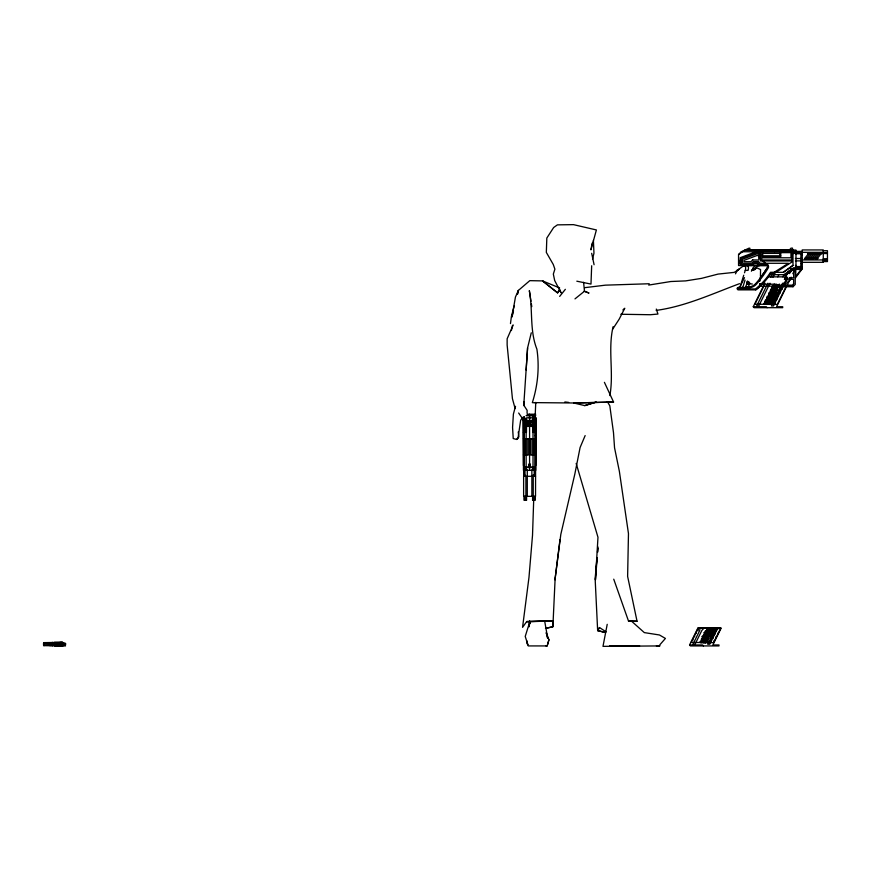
<?xml version="1.0" encoding="UTF-8"?>
<svg xmlns="http://www.w3.org/2000/svg" width="871" height="871" viewBox="0 0 871 871"><rect width="100%" height="100%" fill="white"/><g stroke="black" fill="none" stroke-linecap="round" stroke-linejoin="round"><path stroke-width="1.31" d="M547.587 638.225L546.204 632.651L548.948 639.728L547.14 645.934L528.251 645.923L525.224 636.429L529.862 621.556L529.851 623.756L529.579 621.872M529.579 417.797L529.546 421.531L529.579 414.204M760.448 276.532L760.546 269.564L756.649 267.767M527.075 413.126L527.14 410.35L523.885 405.363L523.765 401.575L524.048 405.657M532.366 421.531L533.553 415.663L532.018 420.682L527.14 420.682L526.367 418.178M534.685 430.252L534.859 424.885M535.066 418.178L535.763 402.435M533.705 499.758L532.519 535.295L528.98 577.353L522.556 627.36L526.694 621.589L552.867 621.099L552.878 626.739L546.302 628.263M534.348 430.285L534.87 415.663L526.138 415.663M699.881 628.045L699.783 630.386L692.968 644.213L695.069 644.213L701.884 630.386L704.084 628.045M523.863 403.73L527.586 347.921L531.277 332.798M749.67 282.596L746.817 283.325C754.558 283.815 743.79 285.634 747.59 280.985M802.235 254.702L802.224 253.897A2.624 2.624 0 0 0 800.079 251.741L799.273 251.741M526.128 370.099L527.586 347.921M596.178 570.538L595.459 579.738L597.974 537.265L576.167 463.426M596.385 567.914L597.103 558.714M597.626 552.149L597.931 548.207M609.874 395.586C613.99 372.646 607.697 349.358 613.108 326.69M597.016 557.516L595.133 578.671L597.648 630.582L605.552 632.564L597.648 630.582L599.509 627.556L606.02 631.802M597.484 552.225L597.952 546.944M529.655 620.881L529.067 626.826L529.862 621.556M714.732 628.045L714.492 630.386L707.677 644.213L709.778 644.213L716.593 630.386L718.662 628.045M585.149 435.576L580.097 447.52L574.838 474.02L560.815 534.391L554.99 579.661L555.143 578.279L552.878 626.728L545.475 628.361M554.99 579.661L559.977 539.682M510.471 323.577L511.419 316.402L514.206 306.004M592.095 243.194L590.952 249.857L596.395 229.955L573.499 224.642L557.418 224.86L553.662 227.505L546.825 238.055L546.335 252.405L553.259 264.457L554.892 269.15L553.335 274.071L554.685 280.549L561.033 292.776L559.182 288.432M607.218 624.322L602.993 646.358L659.685 645.923L659.957 644.649L665.422 638.443L659.456 634.981L644.311 632.607L630.887 620.588M511.397 330.534L512.518 325.395M513.509 310.686L511.985 317.022L515.447 297.011L518.408 290.413L529.808 280.647L542.568 280.908L559.639 287.953M517.483 294.224L518.408 290.413L517.352 294.311M547.565 644.66L548.948 639.728M533.019 438.712L533.019 421.727L534.87 415.663L534.87 438.712M760.1 286.211L755.767 289.869L737.977 289.869L737.029 288.682A1.47 1.47 0 0 1 738.347 287.495A2.134 2.134 0 0 0 740.339 286.124L743.736 275.214M744.498 272.797L745.249 270.38A9.298 9.298 0 0 0 745.663 268.061A2.493 2.493 0 0 0 745.293 266.635A2.82 2.82 0 0 0 743.061 265.535L743.475 265.535M745.043 280.092L743.159 286.156A2.145 2.145 0 0 1 741.167 287.572A70.246 48.754 -88.4 0 1 738.347 287.495A48.504 48.504 0 0 0 749.561 286.842A9.897 9.897 0 0 0 755.723 283.576A107.732 107.732 0 0 0 767.482 267.451A1.274 1.274 0 0 0 766.23 265.535L738.554 265.535L738.554 254.528L741.341 251.741L748.973 248.181L749.866 248.181L749.866 249.77M529.829 467.041L530.265 464.265L528.882 464.265L528.882 467.041M751.401 271.208L753.012 268.257A4.257 4.257 0 0 1 756.953 265.524L767.471 265.535M752.522 269.498L755.309 269.422L755.799 268.203A4.246 4.246 0 0 1 759.741 265.535M513.215 324.959L507.151 338.765L507.14 345.025L512.431 398.646L515.099 408.521L515.49 406.289L513.389 414.106L512.573 427.432L513.226 438.538L516.579 439.463L518.005 438.287L520.662 420.214L522.894 417.514M592.541 259.22L593.957 253.232L593.401 240.374M740.339 286.124L744.498 277.642M791.151 277.152L776.573 306.734L782.691 306.734L782.691 307.692L754.101 307.692L753.263 306.734L764.934 283.075M764.466 284.828L754.917 304.208L777.313 304.425L786.317 286.145M767.906 283.206L756.67 305.982L758.772 305.982L770.008 283.206M770.857 277.207L772.631 273.614M772.958 277.207L774.733 273.614M764.215 304.425L774.265 284.044M777.814 276.847L778.99 274.452M769.245 304.425L779.295 284.044M782.844 276.847L784.02 274.452M782.615 283.206L771.39 305.982L773.492 305.982L787.667 277.207M784.39 279.602L788.527 271.219M789.442 273.614L792.697 268.867M792.828 273.701L795.234 268.867L795.234 284.447L793.002 286.744L777.433 286.744L776.605 285.797M689.56 644.965L697.9 628.045L721.21 628.045L712.87 644.965L718.989 644.965L718.989 645.923L690.387 645.923L689.56 644.965L702.592 644.965L703.42 645.923M698.052 628.045L720.698 628.252L713.599 642.656L691.204 642.439L698.194 628.252M700.513 642.656L707.328 628.829L712.358 628.829L705.543 642.656M735.472 273.842L737.639 269.781L739.49 269.15L734.209 272.373L718.063 274.093L701.493 278.372L685.64 280.898L670.812 281.518L648.699 285.078M530.907 426.431L534.87 418.32M597.648 630.582L599.509 627.566M559.552 289.76L557.614 292.874L542.568 280.908L557.614 292.874L559.563 290.228M766.622 268.867L762.615 274.877A111.27 111.27 0 0 1 760.024 278.361M612.727 329.107L619.129 319.254L624.779 308.258L622.896 309.956M795.234 278.176L802.235 268.867L802.224 249.944L823.269 249.944L823.269 262.323L802.224 262.323M759.806 278.655L760.002 278.404A107.481 107.481 0 0 0 767.482 267.451M749.474 284.207L749.441 284.251A2.461 2.461 0 0 0 749.104 284.719A5.019 5.019 0 0 0 748.69 285.928L749.561 286.842L745.848 287.343M559.672 296.401L565.355 289.324M789.583 249.77L790.988 248.137L792.501 248.137L792.501 250.064M516.579 439.463L518.92 436.807L518.234 431.962M59.402 643.495L62.255 643.429L62.255 644.834L52.467 644.943L52.467 643.321L59.402 643.495L59.576 644.943L59.576 643.321M62.255 644.834L62.255 643.429M737.639 269.781L736.67 270.75L743.965 265.546M793.002 253.701L793.623 253.069M574.98 298.884L584.485 291.219L583.592 282.313M780.732 252.644L780.732 256.705L761.853 256.705L761.853 252.644L756.278 252.644L741.156 258.328L741.156 264.632L752.021 264.632L753.883 262.879L757.955 262.879L759.425 264.632L766.524 264.621A2.188 2.188 0 0 1 768.44 267.56L768.287 267.887A108.777 108.777 0 0 1 756.398 284.175A10.768 10.768 0 0 1 749.702 287.735A49.168 49.168 0 0 1 738.39 288.399L737.977 288.922L755.451 288.965L756.67 287.996A65.532 65.532 0 0 0 769.202 274.256L770.508 272.285L783.29 272.34L793.002 265.394L793.002 253.069L799.273 253.069A1.633 1.633 0 0 1 800.895 254.702L800.895 266.548M783.29 272.34L793.002 265.394M738.554 254.528L744.912 250.064L795.974 250.064L795.974 252.405L792.501 252.405L791.881 253.701L791.881 262.04L774.569 273.189L770.998 273.189A66.446 66.446 0 0 1 755.767 289.869M774.188 272.285L788.407 263.292L760.045 263.292L758.587 261.54L753.35 261.54L751.499 263.292L742.495 263.292L742.495 259.253L756.518 253.984L760.514 253.984L760.514 260.962L790.966 260.962L790.966 259.994L761.853 259.994L761.853 257.783L790.966 257.783L790.966 252.644L779.752 252.644M584.757 405.614L596.069 402.097L584.757 405.614L573.706 402.979L535.034 402.631M739.544 283.674C712.369 293.756 685.292 306.45 656.168 310.403M44.018 645.64L44.018 642.635L62.429 642.341L65.532 643.375L65.532 644.888L62.429 645.923L62.429 642.341M748.635 286.995L749.43 286.842M65.532 644.605L43.55 644.845M749.55 283.391L746.774 283.739L746.654 284.61A2.504 2.504 0 0 0 746.327 285.089A5.182 5.182 0 0 0 745.903 286.309L746.643 287.256M703.583 632.901L710.986 632.749M701.819 636.461L712.903 636.309L712.903 638.203L710.453 638.203M746.98 282.52L748.842 282.302M747.1 282.117L748.951 281.91M584.593 287.691L605.443 285.155L649.254 283.75M752.011 270.141L753.872 270.086M752.261 269.814L754.112 269.76M772.425 286.853L777.749 286.701M770.672 290.413L777.324 290.217M768.919 293.973L775.571 293.777M769.822 297.457L773.807 297.338M59.892 642.439L62.287 642.373L54.35 642.341M706.544 632.172L710.529 632.052M708.776 635.612L703.452 635.765L708.918 635.482M708.352 639.129L701.699 639.325L707.154 639.042M777.999 285.492L773.971 285.601L777.411 285.601M772.207 289.161L777.585 289.02M775.832 291.23L770.454 291.099L770.454 292.721L775.832 292.58M774.439 294.659L768.701 294.659L768.701 296.282L774.079 296.14M766.948 299.842L772.316 299.7M770.933 301.78L765.184 301.78L765.184 303.402L770.563 303.26M613.565 402.043L609.352 402.086L613.565 402.043L604.409 382.325M52.467 644.943L59.402 644.769M713.469 629.504L706.751 629.33L706.751 630.952L712.13 630.811M710.736 632.89L704.987 632.89L704.987 634.513L710.366 634.371M708.613 637.931L703.235 638.073L708.983 638.073M707.219 640.011L701.482 640.011L701.482 641.633L706.86 641.492M779.077 289.107L781.701 289.052L781.701 287.648M777.324 292.667L779.948 292.612L779.948 291.208M775.571 296.227L778.195 296.173L778.195 294.768M773.818 299.787L776.442 299.733L776.442 298.328M772.054 303.348L774.678 303.293L774.678 301.889M713.621 630.898L716.245 630.844L716.245 629.439L713.621 629.385M711.868 634.458L714.492 634.404L714.492 632.999L711.868 632.945M710.105 638.018L712.728 637.964L712.728 636.559L710.105 636.505M708.352 641.579L710.976 641.524L710.976 640.12M755.799 268.203L753.012 268.257L755.309 269.422M59.413 644.758L62.157 644.736M656.396 645.934L659.685 645.923M778.358 286.559L774.188 286.276L778.173 286.396M777.89 290.119L772.425 289.836L776.42 289.956M776.126 293.679L770.672 293.396L774.667 293.516M774.373 297.24L768.919 296.957L772.904 297.076M772.621 300.8L767.166 300.517L771.151 300.637M770.868 304.36L765.413 304.077L769.398 304.197M708.569 631.921L711.139 631.911M706.817 635.482L709.386 635.471M705.064 639.042L707.633 639.031M703.311 642.602L705.869 642.591M54.35 645.912L62.287 645.89L59.892 645.825M745.554 249.77L792.501 249.77M762.756 250.837L779.752 250.837M823.269 250.696L827.45 250.696L827.45 261.572L823.269 261.572M762.756 251.371L779.752 251.371M795.386 251.371L802.224 251.371M756.104 251.436L762.756 251.436M779.752 251.436L795.974 251.436M741.341 251.741L762.756 251.741M779.752 251.741L799.959 251.741M762.756 251.937L779.752 251.937M802.224 252.329L823.269 252.329M823.269 252.546L827.45 252.546M762.756 253.374L779.752 253.374M823.269 253.526L827.45 253.526M795.386 253.755L801.08 253.755M807.482 253.755L821.952 253.755M780.732 255.802L762.756 255.802L762.756 249.77M795.386 258.513L802.224 258.513M804.858 258.513L818.011 258.513M823.269 258.741L827.45 258.741M823.269 259.721L827.45 259.721M802.224 259.939L823.269 259.939M800.895 260.636L802.235 260.636M795.386 260.897L802.235 260.897M823.269 260.897L827.45 260.897M800.895 261.169L802.235 261.169M738.554 261.757L741.265 261.757M738.554 263.075L741.265 263.075M800.895 263.51L802.235 263.51M795.386 265.535L796.094 265.394L796.094 267.756M802.235 266.548L795.974 266.548L795.974 253.069M802.235 267.756L793.644 267.756L783.911 274.681L769.616 274.681M790.073 268.867L802.235 268.867M768.32 276.858L783.911 276.858L786.938 280.408L781.385 285.155L777.596 285.155L776.692 284.218L763.116 284.218M760.002 278.404L759.806 281.257M772.076 286.559L778.728 286.57M777.955 287.539L772.207 287.539L777.585 287.67M776.976 289.292L770.802 289.139M779.425 289.292L781.875 289.292L781.875 287.397L772.076 287.397L772.076 290.141L770.802 289.618M770.323 290.119L777.672 290.119M770.454 292.721L776.192 292.721M775.223 292.852L769.039 292.7M777.672 292.852L780.111 292.852L780.111 290.958L770.323 290.958L770.323 293.701L769.039 293.179M768.57 293.679L775.909 293.679M768.701 296.282L774.439 296.282M773.47 296.412L767.286 296.26L767.286 296.967L768.57 297.261L768.57 294.518L778.358 294.518L778.358 296.412L775.909 296.412M766.818 297.24L774.156 297.24M772.686 298.22L766.948 298.22L773.666 298.394M772.686 299.842L765.533 299.82L765.533 300.528L766.818 300.822L766.818 298.089L776.605 298.089L776.605 299.972L774.156 299.972M765.054 300.8L772.403 300.8M765.184 303.402L770.933 303.402M769.953 303.533L763.78 303.38L763.78 304.088L765.054 304.382L765.054 301.649L774.852 301.649L774.852 303.533L772.403 303.533M753.263 306.734L766.295 306.734L767.133 307.692M527.129 414.204L535.709 414.204M526.509 415.467L535.709 415.467M526.955 417.797L533.509 417.797M535.709 418.134L535.709 465.582M523.025 419.964L523.732 419.964M535.425 419.964L536.133 419.964M525.028 418.091L526.138 421.727L533.019 421.727M526.465 424.558L527.358 424.558M531.8 424.558L532.682 424.558M524.277 418.32L528.468 425.581M526.465 426.431L528.468 426.431L528.468 422.326M532.682 426.431L530.689 426.431L530.689 422.326M523.449 432.386L526.465 432.386L526.465 422.326L532.682 422.326L532.682 432.386L535.709 432.43M523.732 435.544L524.277 435.544M534.87 435.544L535.425 435.544M523.449 438.712L535.709 438.712M523.449 454.891L528.795 454.891L528.795 438.712M535.709 454.891L530.352 454.891L530.352 438.712M523.449 465.582L523.025 417.242M528.882 464.265L529.829 465.593M524.277 467.509L534.87 467.509M524.277 470.46L525.355 470.351M534.87 470.46L533.803 470.351M523.732 471.766L524.277 471.766M534.87 471.766L535.425 471.766M523.732 473.486L524.277 473.486M534.87 473.486L535.425 473.486M523.732 474.151L524.277 474.151M534.87 474.151L535.425 474.151M523.732 475.043L524.875 475.043L524.875 476.306M533.041 475.043L535.425 475.043M523.449 417.274L523.449 470.351L535.709 470.351L535.709 417.274L535.534 496.339L523.623 496.339L523.623 476.295L535.534 476.295M706.621 628.35L716.408 628.35M706.751 630.952L712.489 630.952M704.868 631.911L711.803 631.911M704.987 634.513L710.736 634.513M703.104 635.471L710.039 635.471M708.983 636.451L703.235 636.451L709.963 636.625M708.003 638.203L701.819 638.051L701.819 638.759L703.104 639.053L703.104 636.309M701.351 639.031L708.286 639.031M707.47 639.88L701.351 639.88L701.351 642.613L706.25 642.602M701.482 641.633L707.219 641.633M706.25 641.764L700.066 641.611L700.066 642.319L701.351 642.613M708.7 641.764L711.139 641.764L711.139 639.88M44.018 642.82L44.018 645.455M49.854 642.863L51.019 642.863M43.55 643.114L43.55 645.161M43.55 643.429L65.532 643.658M49.854 645.4L51.019 645.4M43.55 645.64L65.532 645.923M545.997 645.934L547.14 645.934M607.414 401.705L609.82 405.821L613.5 432.713L614.545 447.781L619.368 471.32L628.47 533.596L627.621 576.395L637.039 621.241L628.524 621.11L613.739 579.182M637.039 621.241L628.524 621.099M631.878 645.934L609.602 645.901L639.641 645.923M745.249 270.38L748.058 270.38A9.341 9.341 0 0 0 748.472 268.061A2.504 2.504 0 0 0 748.113 266.646A2.809 2.809 0 0 0 745.881 265.535L752.392 265.535L754.242 263.782L757.53 263.782L759 265.535M774.036 286.559L777.89 286.57M772.283 290.119L777.411 290.13M770.519 293.679L775.658 293.69M768.766 297.24L773.905 297.261M767.013 300.8L772.152 300.822M708.569 628.35L716.278 628.372M706.817 631.911L710.671 631.921M59.413 643.517L62.157 643.527M620.838 314.257L650.408 314.725L657.943 314.05L656.309 309.063M768.701 294.659L775.419 294.834M765.184 301.78L771.913 301.954M704.987 632.89L711.716 633.065M701.482 640.011L708.199 640.185M535.981 402.87L532.344 402.631C537.832 385.276 539.552 367.203 536.906 349.184C529.47 330.381 532.987 310.098 529.328 290.653L530.962 301.29M749.964 283.783L752.337 284.011M564.854 401.956L568.643 402.402M772.555 285.579L773.84 285.732L773.84 286.57L772.555 286.058M576.82 281.191L590.984 284.077L591.67 265.764M584.093 291.197L589.014 293.07L584.485 291.219M762.408 260.843L768.342 265.339M518.659 413.017L521.99 417.873M544.658 621.023L547.674 638.105M591.681 253.298L594.087 264.73M531.375 303.946L531.789 306.603M524.331 416.991L524.756 428.957M793.002 250.064L793.002 251.741M793.002 286.744L793.002 285.797L760.024 286.276L760.024 283.652M779.752 249.77L779.752 255.802M777.433 285.797L777.433 286.744M774.678 250.837L774.678 251.588M759.806 283.859L759.806 286.472M759.436 251.741L759.436 258.589M756.104 249.77L756.104 251.741L740.252 257.696L740.252 265.535M717.66 633.228L717.66 634.458M715.908 636.788L715.908 638.018M714.656 632.749L714.656 634.643L703.583 634.491L703.583 635.199L704.868 635.492L704.868 632.749M714.155 640.348L714.155 641.579M698.096 628.818L698.096 630.713M696.343 632.379L696.343 633.13M694.59 635.939L694.59 636.69M692.826 639.499L692.826 640.25M535.023 496.339L535.023 500.324L532.595 500.324L532.595 496.339M534.87 454.891L534.87 476.306M534.598 438.712L534.598 454.891M534.674 496.339L534.674 500.324M534.413 415.663L534.413 432.136M534.163 469.785L534.282 476.306M533.967 438.712L533.967 454.891M533.324 438.712L533.324 454.891M533.346 470.351L533.346 467.041L525.812 467.041L525.812 470.351M533.237 476.295L533.237 500.324M533.019 454.891L533.019 470.351M531.963 438.712L531.963 454.891M531.865 469.785L531.865 496.339M530.265 464.265L530.265 467.041M529.579 420.682L529.579 470.351M529.328 465.593L529.328 467.041M528.24 425.581L528.24 426.431M527.282 469.785L527.282 496.339M527.195 438.712L527.195 454.891M526.563 496.339L526.563 500.324L524.135 500.324L524.135 496.339M526.138 421.727L526.138 438.712M526.138 454.891L526.138 470.351M525.823 438.712L525.823 454.891M525.91 476.295L525.91 500.324M525.191 438.712L525.191 454.891M524.995 469.785L524.995 476.295M524.745 418.243L524.745 432.136M524.56 438.712L524.56 454.891M524.484 496.339L524.484 500.324M524.277 416.991L524.277 438.712M524.277 454.891L524.277 476.306M523.732 417.274L523.732 476.339M52.336 642.341L52.336 645.923M51.019 642.635L51.019 645.64M49.854 642.635L49.854 645.64M801.135 269.422L795.789 276.532L795.789 269.422L801.135 269.422M808.615 253.526L804.456 258.741L806.274 258.741L810.422 253.526L808.615 253.526M812.229 253.526L808.081 258.741L809.888 258.741L814.047 253.526L812.229 253.526M815.855 253.526L811.707 258.741L813.514 258.741L817.673 253.526L815.855 253.526M819.48 253.526L815.321 258.741L817.14 258.741L821.288 253.526L819.48 253.526M793.644 283.804L792.327 285.155L784.074 285.155L790.966 279.319L793.644 279.319L793.644 283.804M752.718 259.939L750.856 261.703L744.084 261.703L744.084 260.353L756.812 255.573L758.924 255.573L758.924 259.994L752.718 259.939M789.986 277.805L788.015 279.493L784.749 275.661L793.644 269.346L793.644 277.805L789.986 277.805M612.444 402.075L607.446 402.304L613.402 402.054L573.706 402.979L613.402 402.054L612.444 402.075M539.791 621.252L526.694 621.589L552.867 621.099L539.791 621.252M716.408 629.189L706.621 629.189L706.621 631.932L705.336 631.638L705.336 630.931L716.408 631.083L716.408 629.189M741.21 260.701L738.554 260.527L741.167 260.767M527.63 644.649L526.803 641.034L527.63 644.649"/></g></svg>
